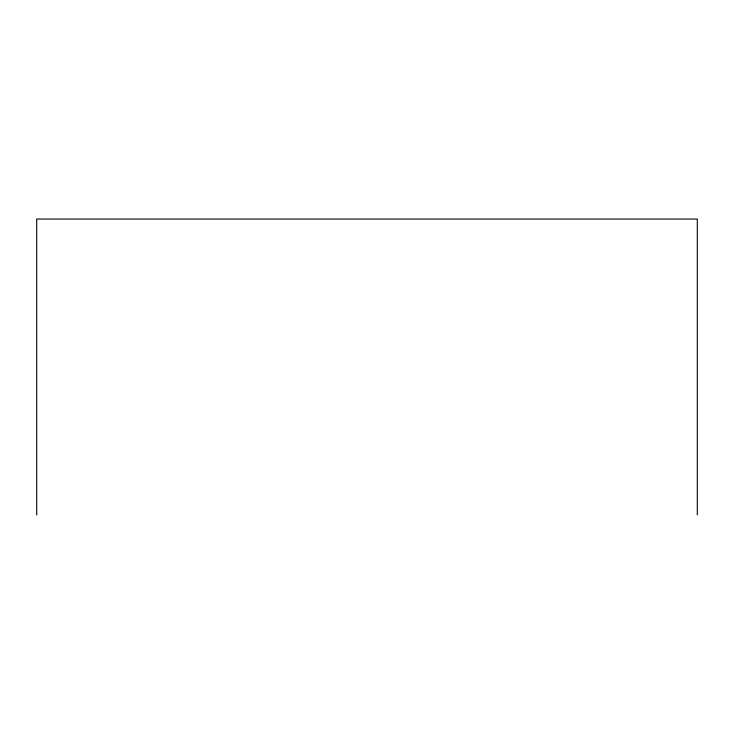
<?xml version="1.0" encoding="UTF-8"?>
<svg xmlns="http://www.w3.org/2000/svg" width="734" height="734" viewBox="0 0 734 734"><rect width="100%" height="100%" fill="white"/><g stroke="black" fill="none" stroke-linecap="round" stroke-linejoin="round"><path stroke-width="1.1" d="M697.3 514.947L697.3 219.053L36.7 219.053L36.7 514.947"/></g></svg>
